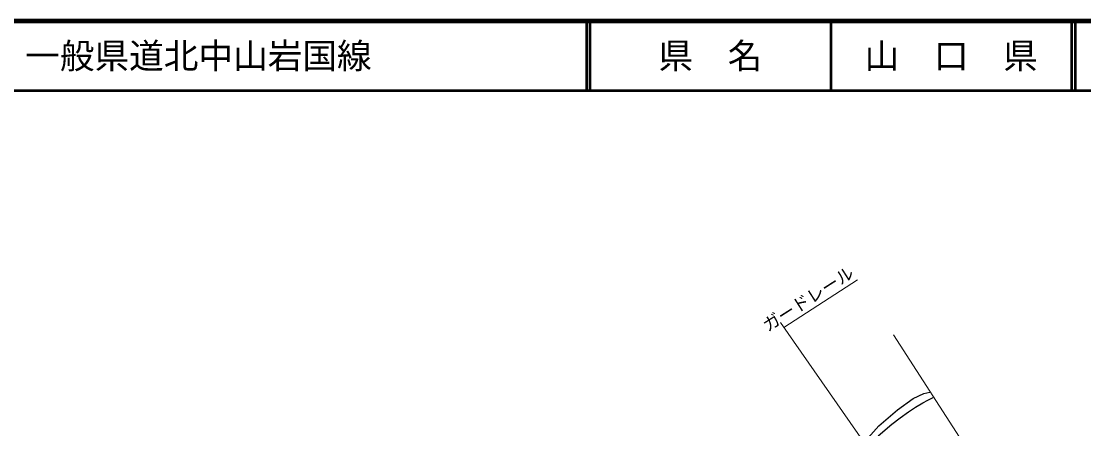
# Model space of a CAD drawing. Units: millimetres, scale not verified. Extents: x 40000 to 680000, y 20000 to 380000.
# Drawn here: x 216166 to 369513, y 321155 to 380000 of the extents above; entities that cross this region are included whole.
import ezdxf
from ezdxf.enums import TextEntityAlignment as Align

# ---------------------------------------------------------------- set-up
doc = ezdxf.new("R2010")
doc.units = ezdxf.units.MM
doc.header["$LTSCALE"] = 1000
for name, color, linetype, lineweight in [('M-BGD', 7, 'Continuous', 25), ('M-BMK-HTXT', 7, 'Continuous', 13), ('M-BMK-LINE', 2, 'Continuous', 13), ('M-TTL', 2, 'Continuous', 140), ('M-TTL-LINE', 7, 'Continuous', 50)]:
    doc.layers.add(name, color=color, linetype=linetype, lineweight=lineweight)
doc.layers.add('M-TTL-TXT', color=7, linetype='Continuous')
doc.styles.add('ＭＳ ゴシック', font='')
doc.styles.get('ＭＳ ゴシック').set_extended_font_data('MS Gothic')

msp = doc.modelspace()

# ---------------------------------------------------------------- linework, layer by layer
at = {"layer": 'M-BGD'}
for p, q in [((342627, 323883), (344908, 325510)), ((344908, 325510), (346421, 326233)), ((346300, 324889), (347032, 325277)), ((346421, 326233), (347276, 326420)), ((347032, 325277), (347778, 325659)), ((339917, 321601), (342627, 323883)), ((342993, 322745), (344198, 323603)), ((344198, 323603), (345229, 324269)), ((345229, 324269), (346300, 324889)), ((341824, 321838), (342993, 322745)), ((337995, 319416), (339917, 321601)), ((339862, 320133), (341824, 321838))]:
    msp.add_line(p, q, dxfattribs=at)
at = {"layer": 'M-BMK-HTXT'}
for p, q in [((326248, 335769), (336879, 342661)), ((325761, 336498), (342117, 313018))]:
    msp.add_line(p, q, dxfattribs=at)
at = {"layer": 'M-BMK-LINE'}
msp.add_line((353972, 316296), (342036, 334707), dxfattribs=at)
at = {"layer": 'M-TTL'}
msp.add_line((680000, 380000), (40000, 380000), dxfattribs=at)
at = {"layer": 'M-TTL-LINE'}
for p, q in [((297750, 380000), (297750, 370000)), ((298250, 380000), (298250, 370000)), ((333000, 380000), (333000, 370000)), ((367750, 380000), (367750, 370000)), ((368250, 380000), (368250, 370000)), ((40000, 370000), (680000, 370000))]:
    msp.add_line(p, q, dxfattribs=at)

# ---------------------------------------------------------------- texts
at = {"layer": 'M-BMK-HTXT', "style": 'ＭＳ ゴシック'}
msp.add_text('ガードレール', height=1833, rotation=32.7, dxfattribs=at).set_placement((324210, 334640), align=Align.BOTTOM_LEFT)
at = {"layer": 'M-TTL-TXT', "style": 'ＭＳ ゴシック'}
msp.add_text('一般県道北中山岩国線', height=3666, dxfattribs=at).set_placement((216734, 375000), align=Align.MIDDLE_LEFT)
for s, p in [('県\u3000名', (315625, 375000)), ('山\u3000口\u3000県', (350375, 375000))]:
    msp.add_text(s, height=3666, dxfattribs=at).set_placement(p, align=Align.MIDDLE_CENTER)

doc.saveas('drawing.dxf')
